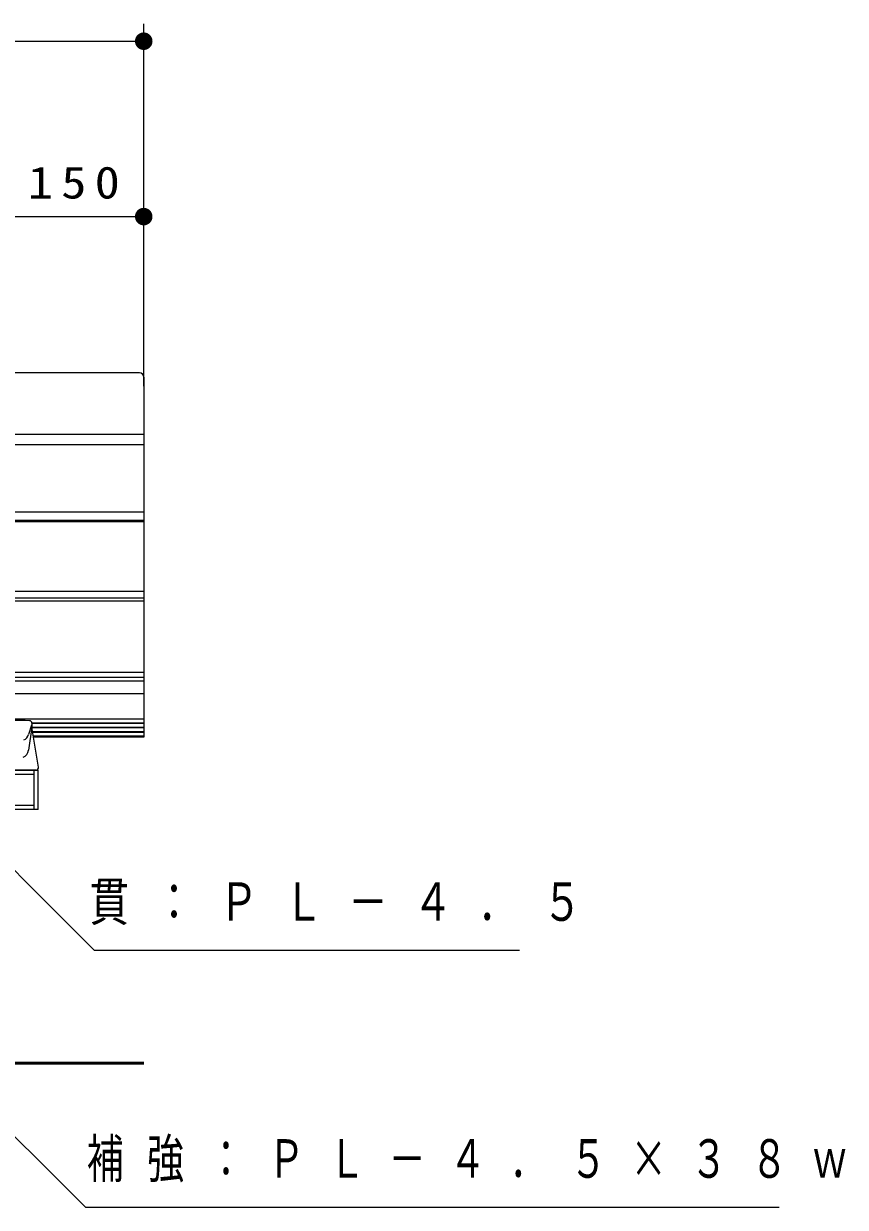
# Model space of a CAD drawing. Units: millimetres on the paper, scale 1:20. Extents: x -385 to 0, y 0 to 267.
# Drawn here: x -235.3 to -188.4, y 108.2 to 175.7 of the extents above; entities that cross this region are included whole.
import ezdxf

# ---------------------------------------------------------------- set-up
doc = ezdxf.new("R2010")
doc.units = ezdxf.units.MM
doc.linetypes.add('USER1', pattern=[4.5, 2.5, -2])
doc.layers.add('1_20', color=7, linetype='Continuous', lineweight=25)
doc.styles.add('ＭＳ ゴシック', font='')
doc.styles.get('ＭＳ ゴシック').set_extended_font_data('MS Gothic')

# ---------------------------------------------------------------- blocks, each defined once
blk = doc.blocks.new('filled_dot')
at = {"color": 0, "linetype": 'Continuous', "lineweight": -2, "const_width": 1.25}
blk.add_lwpolyline([(-0.625, 0, 1), (0.625, 0, 1)], format="xyb", close=True, dxfattribs=at)

msp = doc.modelspace()

# ---------------------------------------------------------------- linework, layer by layer
at = {"layer": '1_20', "lineweight": 13}
for p, q in [((-228.425, 155.032), (-228.425, 175.703)), ((-288.425, 174.703), (-228.425, 174.703)), ((-235.925, 164.703), (-228.425, 164.703)), ((-228.425, 152.272), (-288.425, 152.272)), ((-228.425, 147.856), (-288.425, 147.856)), ((-228.425, 143.325), (-288.425, 143.325)), ((-228.425, 138.706), (-288.425, 138.706)), ((-228.425, 135.792), (-234.8, 135.792)), ((-228.425, 135.543), (-234.791, 135.543)), ((-228.425, 135.295), (-234.751, 135.295))]:
    msp.add_line(p, q, dxfattribs=at)
at = {"layer": '1_20'}
for p, q in [((-228.675, 155.8), (-288.175, 155.8)), ((-228.425, 155.55), (-228.425, 135.028)), ((-228.425, 151.694), (-288.425, 151.694)), ((-228.425, 147.374), (-288.425, 147.374)), ((-228.425, 147.29), (-288.425, 147.29)), ((-228.425, 142.945), (-288.425, 142.945)), ((-228.425, 142.777), (-288.425, 142.777)), ((-228.425, 138.429), (-288.425, 138.429)), ((-228.425, 138.222), (-288.425, 138.222)), ((-228.425, 137.487), (-288.425, 137.487)), ((-228.425, 136.04), (-288.425, 136.04)), ((-228.425, 135.818), (-234.8, 135.818)), ((-228.425, 135.569), (-234.795, 135.569)), ((-228.425, 135.321), (-234.755, 135.321)), ((-228.425, 135.072), (-234.714, 135.072)), ((-228.425, 135.028), (-234.707, 135.028)), ((-234.45, 130.89), (-234.45, 133.14))]:
    msp.add_line(p, q, dxfattribs=at)
at = {"layer": '1_20', "color": 190}
for p, q in [((-234.827, 135.71), (-234.99, 135.173)), ((-234.8, 135.81), (-234.8, 135.596)), ((-234.8, 135.596), (-234.994, 134.271)), ((-234.427, 133.314), (-234.8, 135.596)), ((-234.575, 133.14), (-237.275, 133.14))]:
    msp.add_line(p, q, dxfattribs=at)
at = {"layer": '1_20', "color": 4}
for p, q in [((-282.4, 133.14), (-234.45, 133.14)), ((-234.675, 130.89), (-234.675, 133.14)), ((-282.175, 132.915), (-234.675, 132.915)), ((-234.45, 130.89), (-282.4, 130.89))]:
    msp.add_line(p, q, dxfattribs=at)
at = {"layer": '1_20', "color": 4, "linetype": 'USER1', "lineweight": 13}
msp.add_line((-234.675, 131.115), (-282.175, 131.115), dxfattribs=at)
at = {"layer": '1_20', "lineweight": 50}
msp.add_line((-288.425, 116.44), (-228.425, 116.44), dxfattribs=at)
at = {"layer": '1_20', "lineweight": 13}
for points in [[(-258.425, 134.803), (-231.741, 108.211), (-192.184, 108.211)], [(-239.873, 131.503), (-231.243, 122.872), (-206.997, 122.872)]]:
    msp.add_lwpolyline(points, dxfattribs=at)
at = {"layer": '1_20'}
msp.add_arc((-228.675, 155.55), 0.25, 0, 90, dxfattribs=at)
at = {"layer": '1_20', "color": 190}
for centre, radius, start, end in [((-235.925, 101.418), 34.556, 88.37613, 91.62387), ((-234.95, 135.81), 0.15, 0, 88.37613), ((-235.468, 135.318), 0.5, 293.25798, 343.19626), ((-235.489, 134.344), 0.5, 292.16668, 351.66391), ((-234.575, 133.29), 0.15, 270, 9.2867)]:
    msp.add_arc(centre, radius, start, end, dxfattribs=at)

# ---------------------------------------------------------------- block references
at = {"layer": '1_20', "lineweight": 13, "xscale": 0.4, "yscale": 0.4, "rotation": 180}
for p in [(-228.425, 174.703), (-228.425, 164.703)]:
    msp.add_blockref('filled_dot', p, dxfattribs=at)

# ---------------------------------------------------------------- texts
at = {"layer": '1_20', "style": 'ＭＳ ゴシック'}
for s, insert, char_height, attachment_point in [('\\T1.33;\\W1.15;150', (-232.175, 165.703), 1.833, 8), ('\\T1.64;\\W0.75;貫：ＰＬ－４．５', (-231.514, 125.522), 2.199, 4), ('\\T1.64;\\W0.7;補強：ＰＬ－４．５×３８ｗ', (-231.672, 110.861), 2.199, 4)]:
    msp.add_mtext(s, dxfattribs=dict(at, insert=insert, char_height=char_height, attachment_point=attachment_point))

doc.saveas('drawing.dxf')
